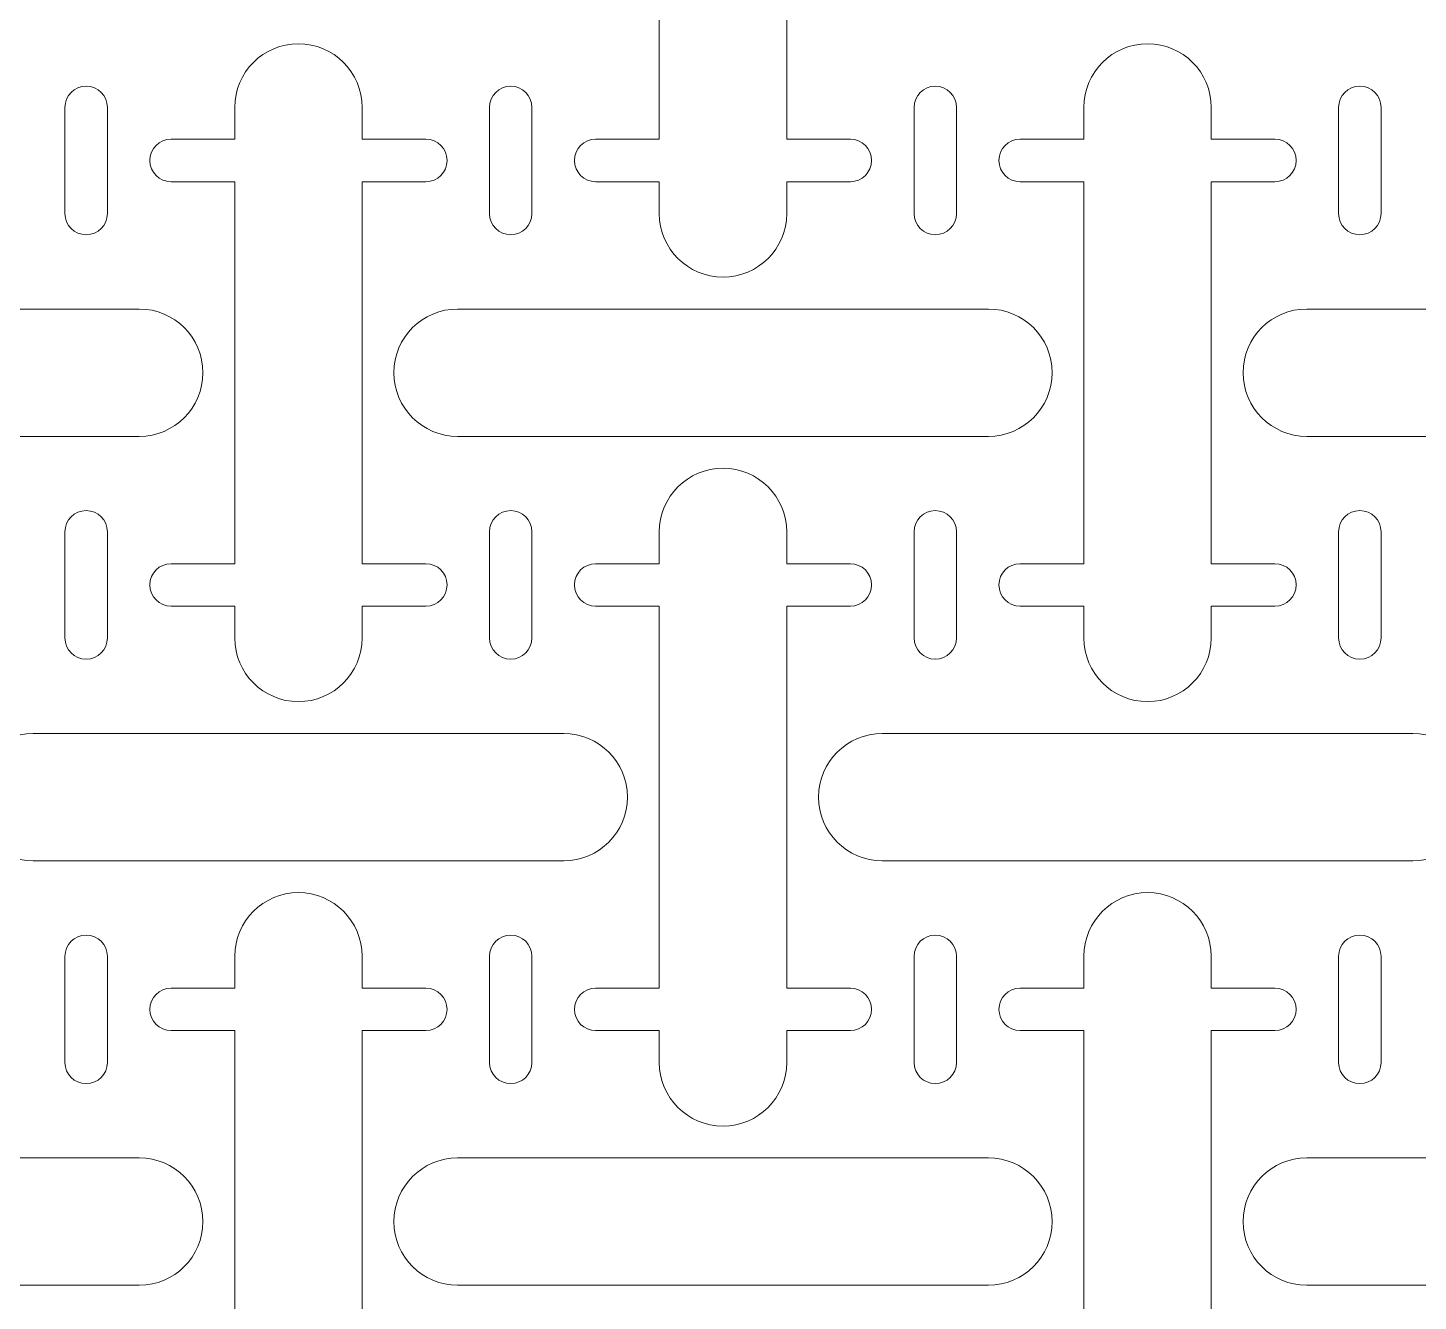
# Model space of a CAD drawing. Header units: metres. Extents: x 0 to 140, y 0 to 240.
# Drawn here: x 33.62 to 66.38, y 58.12 to 88.12 of the extents above; entities that cross this region are included whole.
import ezdxf

# ---------------------------------------------------------------- set-up
doc = ezdxf.new("R2010")
doc.units = ezdxf.units.M
doc.layers.add('TOP', color=1, linetype='Continuous', lineweight=0)

msp = doc.modelspace()

# ---------------------------------------------------------------- linework, layer by layer
at = {"layer": 'TOP'}
for p, q in [((48.5, 85.5), (48.5, 94.5)), ((51.5, 85.5), (51.5, 94.5)), ((34.5, 83.75), (34.5, 86.25)), ((34.5, 83.75), (34.5, 86.25)), ((34.5, 83.75), (34.5, 86.25)), ((34.5, 83.75), (34.5, 86.25)), ((34.5, 83.75), (34.5, 86.25)), ((34.5, 83.75), (34.5, 86.25)), ((34.5, 83.75), (34.5, 86.25)), ((34.5, 83.75), (34.5, 86.25)), ((34.5, 83.75), (34.5, 86.25)), ((34.5, 83.75), (34.5, 86.25)), ((34.5, 83.75), (34.5, 86.25)), ((34.5, 83.75), (34.5, 86.25)), ((34.5, 83.75), (34.5, 86.25)), ((35.5, 83.75), (35.5, 86.25)), ((35.5, 83.75), (35.5, 86.25)), ((35.5, 83.75), (35.5, 86.25)), ((35.5, 83.75), (35.5, 86.25)), ((35.5, 83.75), (35.5, 86.25)), ((35.5, 83.75), (35.5, 86.25)), ((35.5, 83.75), (35.5, 86.25)), ((35.5, 83.75), (35.5, 86.25)), ((35.5, 83.75), (35.5, 86.25)), ((35.5, 83.75), (35.5, 86.25)), ((35.5, 83.75), (35.5, 86.25)), ((35.5, 83.75), (35.5, 86.25)), ((35.5, 83.75), (35.5, 86.25)), ((38.5, 85.5), (38.5, 86.25)), ((41.5, 85.5), (41.5, 86.25)), ((44.5, 83.75), (44.5, 86.25)), ((44.5, 83.75), (44.5, 86.25)), ((44.5, 83.75), (44.5, 86.25)), ((44.5, 83.75), (44.5, 86.25)), ((44.5, 83.75), (44.5, 86.25)), ((44.5, 83.75), (44.5, 86.25)), ((44.5, 83.75), (44.5, 86.25)), ((44.5, 83.75), (44.5, 86.25)), ((44.5, 83.75), (44.5, 86.25)), ((44.5, 83.75), (44.5, 86.25)), ((44.5, 83.75), (44.5, 86.25)), ((44.5, 83.75), (44.5, 86.25)), ((44.5, 83.75), (44.5, 86.25)), ((45.5, 83.75), (45.5, 86.25)), ((45.5, 83.75), (45.5, 86.25)), ((45.5, 83.75), (45.5, 86.25)), ((45.5, 83.75), (45.5, 86.25)), ((45.5, 83.75), (45.5, 86.25)), ((45.5, 83.75), (45.5, 86.25)), ((45.5, 83.75), (45.5, 86.25)), ((45.5, 83.75), (45.5, 86.25)), ((45.5, 83.75), (45.5, 86.25)), ((45.5, 83.75), (45.5, 86.25)), ((45.5, 83.75), (45.5, 86.25)), ((45.5, 83.75), (45.5, 86.25)), ((45.5, 83.75), (45.5, 86.25)), ((54.5, 83.75), (54.5, 86.25)), ((54.5, 83.75), (54.5, 86.25)), ((54.5, 83.75), (54.5, 86.25)), ((54.5, 83.75), (54.5, 86.25)), ((54.5, 83.75), (54.5, 86.25)), ((54.5, 83.75), (54.5, 86.25)), ((54.5, 83.75), (54.5, 86.25)), ((54.5, 83.75), (54.5, 86.25)), ((54.5, 83.75), (54.5, 86.25)), ((54.5, 83.75), (54.5, 86.25)), ((54.5, 83.75), (54.5, 86.25)), ((54.5, 83.75), (54.5, 86.25)), ((54.5, 83.75), (54.5, 86.25)), ((55.5, 83.75), (55.5, 86.25)), ((55.5, 83.75), (55.5, 86.25)), ((55.5, 83.75), (55.5, 86.25)), ((55.5, 83.75), (55.5, 86.25)), ((55.5, 83.75), (55.5, 86.25)), ((55.5, 83.75), (55.5, 86.25)), ((55.5, 83.75), (55.5, 86.25)), ((55.5, 83.75), (55.5, 86.25)), ((55.5, 83.75), (55.5, 86.25)), ((55.5, 83.75), (55.5, 86.25)), ((55.5, 83.75), (55.5, 86.25)), ((55.5, 83.75), (55.5, 86.25)), ((55.5, 83.75), (55.5, 86.25)), ((58.5, 85.5), (58.5, 86.25)), ((61.5, 85.5), (61.5, 86.25)), ((64.5, 83.75), (64.5, 86.25)), ((64.5, 83.75), (64.5, 86.25)), ((64.5, 83.75), (64.5, 86.25)), ((64.5, 83.75), (64.5, 86.25)), ((64.5, 83.75), (64.5, 86.25)), ((64.5, 83.75), (64.5, 86.25)), ((64.5, 83.75), (64.5, 86.25)), ((64.5, 83.75), (64.5, 86.25)), ((64.5, 83.75), (64.5, 86.25)), ((64.5, 83.75), (64.5, 86.25)), ((64.5, 83.75), (64.5, 86.25)), ((64.5, 83.75), (64.5, 86.25)), ((64.5, 83.75), (64.5, 86.25)), ((65.5, 83.75), (65.5, 86.25)), ((65.5, 83.75), (65.5, 86.25)), ((65.5, 83.75), (65.5, 86.25)), ((65.5, 83.75), (65.5, 86.25)), ((65.5, 83.75), (65.5, 86.25)), ((65.5, 83.75), (65.5, 86.25)), ((65.5, 83.75), (65.5, 86.25)), ((65.5, 83.75), (65.5, 86.25)), ((65.5, 83.75), (65.5, 86.25)), ((65.5, 83.75), (65.5, 86.25)), ((65.5, 83.75), (65.5, 86.25)), ((65.5, 83.75), (65.5, 86.25)), ((65.5, 83.75), (65.5, 86.25)), ((37, 85.5), (38.5, 85.5)), ((43, 85.5), (41.5, 85.5)), ((47, 85.5), (48.5, 85.5)), ((53, 85.5), (51.5, 85.5)), ((57, 85.5), (58.5, 85.5)), ((63, 85.5), (61.5, 85.5)), ((38.5, 84.5), (37, 84.5)), ((38.5, 75.5), (38.5, 84.5)), ((41.5, 75.5), (41.5, 84.5)), ((41.5, 84.5), (43, 84.5)), ((48.5, 84.5), (47, 84.5)), ((48.5, 83.75), (48.5, 84.5)), ((51.5, 83.75), (51.5, 84.5)), ((51.5, 84.5), (53, 84.5)), ((58.5, 84.5), (57, 84.5)), ((58.5, 75.5), (58.5, 84.5)), ((61.5, 75.5), (61.5, 84.5)), ((61.5, 84.5), (63, 84.5)), ((23.75, 81.5), (36.25, 81.5)), ((43.75, 81.5), (56.25, 81.5)), ((63.75, 81.5), (76.25, 81.5)), ((23.75, 78.5), (36.25, 78.5)), ((43.75, 78.5), (56.25, 78.5)), ((63.75, 78.5), (76.25, 78.5)), ((34.5, 73.75), (34.5, 76.25)), ((34.5, 73.75), (34.5, 76.25)), ((34.5, 73.75), (34.5, 76.25)), ((34.5, 73.75), (34.5, 76.25)), ((34.5, 73.75), (34.5, 76.25)), ((34.5, 73.75), (34.5, 76.25)), ((34.5, 73.75), (34.5, 76.25)), ((34.5, 73.75), (34.5, 76.25)), ((34.5, 73.75), (34.5, 76.25)), ((34.5, 73.75), (34.5, 76.25)), ((34.5, 73.75), (34.5, 76.25)), ((34.5, 73.75), (34.5, 76.25)), ((34.5, 73.75), (34.5, 76.25)), ((35.5, 73.75), (35.5, 76.25)), ((35.5, 73.75), (35.5, 76.25)), ((35.5, 73.75), (35.5, 76.25)), ((35.5, 73.75), (35.5, 76.25)), ((35.5, 73.75), (35.5, 76.25)), ((35.5, 73.75), (35.5, 76.25)), ((35.5, 73.75), (35.5, 76.25)), ((35.5, 73.75), (35.5, 76.25)), ((35.5, 73.75), (35.5, 76.25)), ((35.5, 73.75), (35.5, 76.25)), ((35.5, 73.75), (35.5, 76.25)), ((35.5, 73.75), (35.5, 76.25)), ((35.5, 73.75), (35.5, 76.25)), ((44.5, 73.75), (44.5, 76.25)), ((44.5, 73.75), (44.5, 76.25)), ((44.5, 73.75), (44.5, 76.25)), ((44.5, 73.75), (44.5, 76.25)), ((44.5, 73.75), (44.5, 76.25)), ((44.5, 73.75), (44.5, 76.25)), ((44.5, 73.75), (44.5, 76.25)), ((44.5, 73.75), (44.5, 76.25)), ((44.5, 73.75), (44.5, 76.25)), ((44.5, 73.75), (44.5, 76.25)), ((44.5, 73.75), (44.5, 76.25)), ((44.5, 73.75), (44.5, 76.25)), ((44.5, 73.75), (44.5, 76.25)), ((45.5, 73.75), (45.5, 76.25)), ((45.5, 73.75), (45.5, 76.25)), ((45.5, 73.75), (45.5, 76.25)), ((45.5, 73.75), (45.5, 76.25)), ((45.5, 73.75), (45.5, 76.25)), ((45.5, 73.75), (45.5, 76.25)), ((45.5, 73.75), (45.5, 76.25)), ((45.5, 73.75), (45.5, 76.25)), ((45.5, 73.75), (45.5, 76.25)), ((45.5, 73.75), (45.5, 76.25)), ((45.5, 73.75), (45.5, 76.25)), ((45.5, 73.75), (45.5, 76.25)), ((45.5, 73.75), (45.5, 76.25)), ((48.5, 75.5), (48.5, 76.25)), ((51.5, 75.5), (51.5, 76.25)), ((54.5, 73.75), (54.5, 76.25)), ((54.5, 73.75), (54.5, 76.25)), ((54.5, 73.75), (54.5, 76.25)), ((54.5, 73.75), (54.5, 76.25)), ((54.5, 73.75), (54.5, 76.25)), ((54.5, 73.75), (54.5, 76.25)), ((54.5, 73.75), (54.5, 76.25)), ((54.5, 73.75), (54.5, 76.25)), ((54.5, 73.75), (54.5, 76.25)), ((54.5, 73.75), (54.5, 76.25)), ((54.5, 73.75), (54.5, 76.25)), ((54.5, 73.75), (54.5, 76.25)), ((54.5, 73.75), (54.5, 76.25)), ((55.5, 73.75), (55.5, 76.25)), ((55.5, 73.75), (55.5, 76.25)), ((55.5, 73.75), (55.5, 76.25)), ((55.5, 73.75), (55.5, 76.25)), ((55.5, 73.75), (55.5, 76.25)), ((55.5, 73.75), (55.5, 76.25)), ((55.5, 73.75), (55.5, 76.25)), ((55.5, 73.75), (55.5, 76.25)), ((55.5, 73.75), (55.5, 76.25)), ((55.5, 73.75), (55.5, 76.25)), ((55.5, 73.75), (55.5, 76.25)), ((55.5, 73.75), (55.5, 76.25)), ((55.5, 73.75), (55.5, 76.25)), ((64.5, 73.75), (64.5, 76.25)), ((64.5, 73.75), (64.5, 76.25)), ((64.5, 73.75), (64.5, 76.25)), ((64.5, 73.75), (64.5, 76.25)), ((64.5, 73.75), (64.5, 76.25)), ((64.5, 73.75), (64.5, 76.25)), ((64.5, 73.75), (64.5, 76.25)), ((64.5, 73.75), (64.5, 76.25)), ((64.5, 73.75), (64.5, 76.25)), ((64.5, 73.75), (64.5, 76.25)), ((64.5, 73.75), (64.5, 76.25)), ((64.5, 73.75), (64.5, 76.25)), ((64.5, 73.75), (64.5, 76.25)), ((65.5, 73.75), (65.5, 76.25)), ((65.5, 73.75), (65.5, 76.25)), ((65.5, 73.75), (65.5, 76.25)), ((65.5, 73.75), (65.5, 76.25)), ((65.5, 73.75), (65.5, 76.25)), ((65.5, 73.75), (65.5, 76.25)), ((65.5, 73.75), (65.5, 76.25)), ((65.5, 73.75), (65.5, 76.25)), ((65.5, 73.75), (65.5, 76.25)), ((65.5, 73.75), (65.5, 76.25)), ((65.5, 73.75), (65.5, 76.25)), ((65.5, 73.75), (65.5, 76.25)), ((65.5, 73.75), (65.5, 76.25)), ((37, 75.5), (38.5, 75.5)), ((43, 75.5), (41.5, 75.5)), ((47, 75.5), (48.5, 75.5)), ((53, 75.5), (51.5, 75.5)), ((57, 75.5), (58.5, 75.5)), ((63, 75.5), (61.5, 75.5)), ((38.5, 74.5), (37, 74.5)), ((38.5, 73.75), (38.5, 74.5)), ((41.5, 73.75), (41.5, 74.5)), ((41.5, 74.5), (43, 74.5)), ((48.5, 74.5), (47, 74.5)), ((48.5, 65.5), (48.5, 74.5)), ((51.5, 65.5), (51.5, 74.5)), ((51.5, 74.5), (53, 74.5)), ((58.5, 74.5), (57, 74.5)), ((58.5, 73.75), (58.5, 74.5)), ((61.5, 73.75), (61.5, 74.5)), ((61.5, 74.5), (63, 74.5)), ((33.75, 71.5), (46.25, 71.5)), ((53.75, 71.5), (66.25, 71.5)), ((33.75, 68.5), (46.25, 68.5)), ((53.75, 68.5), (66.25, 68.5)), ((34.5, 63.75), (34.5, 66.25)), ((34.5, 63.75), (34.5, 66.25)), ((34.5, 63.75), (34.5, 66.25)), ((34.5, 63.75), (34.5, 66.25)), ((34.5, 63.75), (34.5, 66.25)), ((34.5, 63.75), (34.5, 66.25)), ((34.5, 63.75), (34.5, 66.25)), ((34.5, 63.75), (34.5, 66.25)), ((34.5, 63.75), (34.5, 66.25)), ((34.5, 63.75), (34.5, 66.25)), ((34.5, 63.75), (34.5, 66.25)), ((34.5, 63.75), (34.5, 66.25)), ((34.5, 63.75), (34.5, 66.25)), ((35.5, 63.75), (35.5, 66.25)), ((35.5, 63.75), (35.5, 66.25)), ((35.5, 63.75), (35.5, 66.25)), ((35.5, 63.75), (35.5, 66.25)), ((35.5, 63.75), (35.5, 66.25)), ((35.5, 63.75), (35.5, 66.25)), ((35.5, 63.75), (35.5, 66.25)), ((35.5, 63.75), (35.5, 66.25)), ((35.5, 63.75), (35.5, 66.25)), ((35.5, 63.75), (35.5, 66.25)), ((35.5, 63.75), (35.5, 66.25)), ((35.5, 63.75), (35.5, 66.25)), ((35.5, 63.75), (35.5, 66.25)), ((38.5, 65.5), (38.5, 66.25)), ((41.5, 65.5), (41.5, 66.25)), ((44.5, 63.75), (44.5, 66.25)), ((44.5, 63.75), (44.5, 66.25)), ((44.5, 63.75), (44.5, 66.25)), ((44.5, 63.75), (44.5, 66.25)), ((44.5, 63.75), (44.5, 66.25)), ((44.5, 63.75), (44.5, 66.25)), ((44.5, 63.75), (44.5, 66.25)), ((44.5, 63.75), (44.5, 66.25)), ((44.5, 63.75), (44.5, 66.25)), ((44.5, 63.75), (44.5, 66.25)), ((44.5, 63.75), (44.5, 66.25)), ((44.5, 63.75), (44.5, 66.25)), ((44.5, 63.75), (44.5, 66.25)), ((45.5, 63.75), (45.5, 66.25)), ((45.5, 63.75), (45.5, 66.25)), ((45.5, 63.75), (45.5, 66.25)), ((45.5, 63.75), (45.5, 66.25)), ((45.5, 63.75), (45.5, 66.25)), ((45.5, 63.75), (45.5, 66.25)), ((45.5, 63.75), (45.5, 66.25)), ((45.5, 63.75), (45.5, 66.25)), ((45.5, 63.75), (45.5, 66.25)), ((45.5, 63.75), (45.5, 66.25)), ((45.5, 63.75), (45.5, 66.25)), ((45.5, 63.75), (45.5, 66.25)), ((45.5, 63.75), (45.5, 66.25)), ((54.5, 63.75), (54.5, 66.25)), ((54.5, 63.75), (54.5, 66.25)), ((54.5, 63.75), (54.5, 66.25)), ((54.5, 63.75), (54.5, 66.25)), ((54.5, 63.75), (54.5, 66.25)), ((54.5, 63.75), (54.5, 66.25)), ((54.5, 63.75), (54.5, 66.25)), ((54.5, 63.75), (54.5, 66.25)), ((54.5, 63.75), (54.5, 66.25)), ((54.5, 63.75), (54.5, 66.25)), ((54.5, 63.75), (54.5, 66.25)), ((54.5, 63.75), (54.5, 66.25)), ((54.5, 63.75), (54.5, 66.25)), ((55.5, 63.75), (55.5, 66.25)), ((55.5, 63.75), (55.5, 66.25)), ((55.5, 63.75), (55.5, 66.25)), ((55.5, 63.75), (55.5, 66.25)), ((55.5, 63.75), (55.5, 66.25)), ((55.5, 63.75), (55.5, 66.25)), ((55.5, 63.75), (55.5, 66.25)), ((55.5, 63.75), (55.5, 66.25)), ((55.5, 63.75), (55.5, 66.25)), ((55.5, 63.75), (55.5, 66.25)), ((55.5, 63.75), (55.5, 66.25)), ((55.5, 63.75), (55.5, 66.25)), ((55.5, 63.75), (55.5, 66.25)), ((58.5, 65.5), (58.5, 66.25)), ((61.5, 65.5), (61.5, 66.25)), ((64.5, 63.75), (64.5, 66.25)), ((64.5, 63.75), (64.5, 66.25)), ((64.5, 63.75), (64.5, 66.25)), ((64.5, 63.75), (64.5, 66.25)), ((64.5, 63.75), (64.5, 66.25)), ((64.5, 63.75), (64.5, 66.25)), ((64.5, 63.75), (64.5, 66.25)), ((64.5, 63.75), (64.5, 66.25)), ((64.5, 63.75), (64.5, 66.25)), ((64.5, 63.75), (64.5, 66.25)), ((64.5, 63.75), (64.5, 66.25)), ((64.5, 63.75), (64.5, 66.25)), ((64.5, 63.75), (64.5, 66.25)), ((65.5, 63.75), (65.5, 66.25)), ((65.5, 63.75), (65.5, 66.25)), ((65.5, 63.75), (65.5, 66.25)), ((65.5, 63.75), (65.5, 66.25)), ((65.5, 63.75), (65.5, 66.25)), ((65.5, 63.75), (65.5, 66.25)), ((65.5, 63.75), (65.5, 66.25)), ((65.5, 63.75), (65.5, 66.25)), ((65.5, 63.75), (65.5, 66.25)), ((65.5, 63.75), (65.5, 66.25)), ((65.5, 63.75), (65.5, 66.25)), ((65.5, 63.75), (65.5, 66.25)), ((65.5, 63.75), (65.5, 66.25)), ((37, 65.5), (38.5, 65.5)), ((43, 65.5), (41.5, 65.5)), ((47, 65.5), (48.5, 65.5)), ((53, 65.5), (51.5, 65.5)), ((57, 65.5), (58.5, 65.5)), ((63, 65.5), (61.5, 65.5)), ((38.5, 64.5), (37, 64.5)), ((38.5, 55.5), (38.5, 64.5)), ((41.5, 55.5), (41.5, 64.5)), ((41.5, 64.5), (43, 64.5)), ((48.5, 64.5), (47, 64.5)), ((48.5, 63.75), (48.5, 64.5)), ((51.5, 63.75), (51.5, 64.5)), ((51.5, 64.5), (53, 64.5)), ((58.5, 64.5), (57, 64.5)), ((58.5, 55.5), (58.5, 64.5)), ((61.5, 55.5), (61.5, 64.5)), ((61.5, 64.5), (63, 64.5)), ((23.75, 61.5), (36.25, 61.5)), ((43.75, 61.5), (56.25, 61.5)), ((63.75, 61.5), (76.25, 61.5)), ((23.75, 58.5), (36.25, 58.5)), ((43.75, 58.5), (56.25, 58.5)), ((63.75, 58.5), (76.25, 58.5))]:
    msp.add_line(p, q, dxfattribs=at)
for centre, radius, start, end in [((40, 86.25), 1.5, 0, 180), ((60, 86.25), 1.5, 0, 180), ((35, 86.25), 0.5, 0, 180), ((35, 86.25), 0.5, 0, 180), ((35, 86.25), 0.5, 0, 180), ((35, 86.25), 0.5, 0, 180), ((35, 86.25), 0.5, 0, 180), ((35, 86.25), 0.5, 0, 180), ((35, 86.25), 0.5, 0, 180), ((35, 86.25), 0.5, 0, 180), ((35, 86.25), 0.5, 0, 180), ((35, 86.25), 0.5, 0, 180), ((35, 86.25), 0.5, 0, 180), ((35, 86.25), 0.5, 0, 180), ((35, 86.25), 0.5, 0, 180), ((45, 86.25), 0.5, 0, 180), ((45, 86.25), 0.5, 0, 180), ((45, 86.25), 0.5, 0, 180), ((45, 86.25), 0.5, 0, 180), ((45, 86.25), 0.5, 0, 180), ((45, 86.25), 0.5, 0, 180), ((45, 86.25), 0.5, 0, 180), ((45, 86.25), 0.5, 0, 180), ((45, 86.25), 0.5, 0, 180), ((45, 86.25), 0.5, 0, 180), ((45, 86.25), 0.5, 0, 180), ((45, 86.25), 0.5, 0, 180), ((45, 86.25), 0.5, 0, 180), ((55, 86.25), 0.5, 0, 180), ((55, 86.25), 0.5, 0, 180), ((55, 86.25), 0.5, 0, 180), ((55, 86.25), 0.5, 0, 180), ((55, 86.25), 0.5, 0, 180), ((55, 86.25), 0.5, 0, 180), ((55, 86.25), 0.5, 0, 180), ((55, 86.25), 0.5, 0, 180), ((55, 86.25), 0.5, 0, 180), ((55, 86.25), 0.5, 0, 180), ((55, 86.25), 0.5, 0, 180), ((55, 86.25), 0.5, 0, 180), ((55, 86.25), 0.5, 0, 180), ((65, 86.25), 0.5, 0, 180), ((65, 86.25), 0.5, 0, 180), ((65, 86.25), 0.5, 0, 180), ((65, 86.25), 0.5, 0, 180), ((65, 86.25), 0.5, 0, 180), ((65, 86.25), 0.5, 0, 180), ((65, 86.25), 0.5, 0, 180), ((65, 86.25), 0.5, 0, 180), ((65, 86.25), 0.5, 0, 180), ((65, 86.25), 0.5, 0, 180), ((65, 86.25), 0.5, 0, 180), ((65, 86.25), 0.5, 0, 180), ((65, 86.25), 0.5, 0, 180), ((37, 85), 0.5, -270, -90), ((43, 85), 0.5, -90, 90), ((47, 85), 0.5, -270, -90), ((53, 85), 0.5, -90, 90), ((57, 85), 0.5, -270, -90), ((63, 85), 0.5, -90, 90), ((35, 83.75), 0.5, -180, 0), ((35, 83.75), 0.5, -180, 0), ((35, 83.75), 0.5, -180, 0), ((35, 83.75), 0.5, -180, 0), ((35, 83.75), 0.5, -180, 0), ((35, 83.75), 0.5, -180, 0), ((35, 83.75), 0.5, -180, 0), ((35, 83.75), 0.5, -180, 0), ((35, 83.75), 0.5, -180, 0), ((35, 83.75), 0.5, -180, 0), ((35, 83.75), 0.5, -180, 0), ((35, 83.75), 0.5, -180, 0), ((35, 83.75), 0.5, -180, 0), ((45, 83.75), 0.5, -180, 0), ((45, 83.75), 0.5, -180, 0), ((45, 83.75), 0.5, -180, 0), ((45, 83.75), 0.5, -180, 0), ((45, 83.75), 0.5, -180, 0), ((45, 83.75), 0.5, -180, 0), ((45, 83.75), 0.5, -180, 0), ((45, 83.75), 0.5, -180, 0), ((45, 83.75), 0.5, -180, 0), ((45, 83.75), 0.5, -180, 0), ((45, 83.75), 0.5, -180, 0), ((45, 83.75), 0.5, -180, 0), ((45, 83.75), 0.5, -180, 0), ((50, 83.75), 1.5, -180, 0), ((55, 83.75), 0.5, -180, 0), ((55, 83.75), 0.5, -180, 0), ((55, 83.75), 0.5, -180, 0), ((55, 83.75), 0.5, -180, 0), ((55, 83.75), 0.5, -180, 0), ((55, 83.75), 0.5, -180, 0), ((55, 83.75), 0.5, -180, 0), ((55, 83.75), 0.5, -180, 0), ((55, 83.75), 0.5, -180, 0), ((55, 83.75), 0.5, -180, 0), ((55, 83.75), 0.5, -180, 0), ((55, 83.75), 0.5, -180, 0), ((55, 83.75), 0.5, -180, 0), ((65, 83.75), 0.5, -180, 0), ((65, 83.75), 0.5, -180, 0), ((65, 83.75), 0.5, -180, 0), ((65, 83.75), 0.5, -180, 0), ((65, 83.75), 0.5, -180, 0), ((65, 83.75), 0.5, -180, 0), ((65, 83.75), 0.5, -180, 0), ((65, 83.75), 0.5, -180, 0), ((65, 83.75), 0.5, -180, 0), ((65, 83.75), 0.5, -180, 0), ((65, 83.75), 0.5, -180, 0), ((65, 83.75), 0.5, -180, 0), ((65, 83.75), 0.5, -180, 0), ((36.25, 80), 1.5, -90, 90), ((43.75, 80), 1.5, -270, -90), ((56.25, 80), 1.5, -90, 90), ((63.75, 80), 1.5, -270, -90), ((50, 76.25), 1.5, 0, 180), ((35, 76.25), 0.5, 0, 180), ((35, 76.25), 0.5, 0, 180), ((35, 76.25), 0.5, 0, 180), ((35, 76.25), 0.5, 0, 180), ((35, 76.25), 0.5, 0, 180), ((35, 76.25), 0.5, 0, 180), ((35, 76.25), 0.5, 0, 180), ((35, 76.25), 0.5, 0, 180), ((35, 76.25), 0.5, 0, 180), ((35, 76.25), 0.5, 0, 180), ((35, 76.25), 0.5, 0, 180), ((35, 76.25), 0.5, 0, 180), ((35, 76.25), 0.5, 0, 180), ((45, 76.25), 0.5, 0, 180), ((45, 76.25), 0.5, 0, 180), ((45, 76.25), 0.5, 0, 180), ((45, 76.25), 0.5, 0, 180), ((45, 76.25), 0.5, 0, 180), ((45, 76.25), 0.5, 0, 180), ((45, 76.25), 0.5, 0, 180), ((45, 76.25), 0.5, 0, 180), ((45, 76.25), 0.5, 0, 180), ((45, 76.25), 0.5, 0, 180), ((45, 76.25), 0.5, 0, 180), ((45, 76.25), 0.5, 0, 180), ((45, 76.25), 0.5, 0, 180), ((55, 76.25), 0.5, 0, 180), ((55, 76.25), 0.5, 0, 180), ((55, 76.25), 0.5, 0, 180), ((55, 76.25), 0.5, 0, 180), ((55, 76.25), 0.5, 0, 180), ((55, 76.25), 0.5, 0, 180), ((55, 76.25), 0.5, 0, 180), ((55, 76.25), 0.5, 0, 180), ((55, 76.25), 0.5, 0, 180), ((55, 76.25), 0.5, 0, 180), ((55, 76.25), 0.5, 0, 180), ((55, 76.25), 0.5, 0, 180), ((55, 76.25), 0.5, 0, 180), ((65, 76.25), 0.5, 0, 180), ((65, 76.25), 0.5, 0, 180), ((65, 76.25), 0.5, 0, 180), ((65, 76.25), 0.5, 0, 180), ((65, 76.25), 0.5, 0, 180), ((65, 76.25), 0.5, 0, 180), ((65, 76.25), 0.5, 0, 180), ((65, 76.25), 0.5, 0, 180), ((65, 76.25), 0.5, 0, 180), ((65, 76.25), 0.5, 0, 180), ((65, 76.25), 0.5, 0, 180), ((65, 76.25), 0.5, 0, 180), ((65, 76.25), 0.5, 0, 180), ((37, 75), 0.5, -270, -90), ((43, 75), 0.5, -90, 90), ((47, 75), 0.5, -270, -90), ((53, 75), 0.5, -90, 90), ((57, 75), 0.5, -270, -90), ((63, 75), 0.5, -90, 90), ((35, 73.75), 0.5, -180, 0), ((35, 73.75), 0.5, -180, 0), ((35, 73.75), 0.5, -180, 0), ((35, 73.75), 0.5, -180, 0), ((35, 73.75), 0.5, -180, 0), ((35, 73.75), 0.5, -180, 0), ((35, 73.75), 0.5, -180, 0), ((35, 73.75), 0.5, -180, 0), ((35, 73.75), 0.5, -180, 0), ((35, 73.75), 0.5, -180, 0), ((35, 73.75), 0.5, -180, 0), ((35, 73.75), 0.5, -180, 0), ((35, 73.75), 0.5, -180, 0), ((40, 73.75), 1.5, -180, 0), ((45, 73.75), 0.5, -180, 0), ((45, 73.75), 0.5, -180, 0), ((45, 73.75), 0.5, -180, 0), ((45, 73.75), 0.5, -180, 0), ((45, 73.75), 0.5, -180, 0), ((45, 73.75), 0.5, -180, 0), ((45, 73.75), 0.5, -180, 0), ((45, 73.75), 0.5, -180, 0), ((45, 73.75), 0.5, -180, 0), ((45, 73.75), 0.5, -180, 0), ((45, 73.75), 0.5, -180, 0), ((45, 73.75), 0.5, -180, 0), ((45, 73.75), 0.5, -180, 0), ((55, 73.75), 0.5, -180, 0), ((55, 73.75), 0.5, -180, 0), ((55, 73.75), 0.5, -180, 0), ((55, 73.75), 0.5, -180, 0), ((55, 73.75), 0.5, -180, 0), ((55, 73.75), 0.5, -180, 0), ((55, 73.75), 0.5, -180, 0), ((55, 73.75), 0.5, -180, 0), ((55, 73.75), 0.5, -180, 0), ((55, 73.75), 0.5, -180, 0), ((55, 73.75), 0.5, -180, 0), ((55, 73.75), 0.5, -180, 0), ((55, 73.75), 0.5, -180, 0), ((60, 73.75), 1.5, -180, 0), ((65, 73.75), 0.5, -180, 0), ((65, 73.75), 0.5, -180, 0), ((65, 73.75), 0.5, -180, 0), ((65, 73.75), 0.5, -180, 0), ((65, 73.75), 0.5, -180, 0), ((65, 73.75), 0.5, -180, 0), ((65, 73.75), 0.5, -180, 0), ((65, 73.75), 0.5, -180, 0), ((65, 73.75), 0.5, -180, 0), ((65, 73.75), 0.5, -180, 0), ((65, 73.75), 0.5, -180, 0), ((65, 73.75), 0.5, -180, 0), ((65, 73.75), 0.5, -180, 0), ((33.75, 70), 1.5, -270, -90), ((46.25, 70), 1.5, -90, 90), ((53.75, 70), 1.5, -270, -90), ((66.25, 70), 1.5, -90, 90), ((40, 66.25), 1.5, 0, 180), ((60, 66.25), 1.5, 0, 180), ((35, 66.25), 0.5, 0, 180), ((35, 66.25), 0.5, 0, 180), ((35, 66.25), 0.5, 0, 180), ((35, 66.25), 0.5, 0, 180), ((35, 66.25), 0.5, 0, 180), ((35, 66.25), 0.5, 0, 180), ((35, 66.25), 0.5, 0, 180), ((35, 66.25), 0.5, 0, 180), ((35, 66.25), 0.5, 0, 180), ((35, 66.25), 0.5, 0, 180), ((35, 66.25), 0.5, 0, 180), ((35, 66.25), 0.5, 0, 180), ((35, 66.25), 0.5, 0, 180), ((45, 66.25), 0.5, 0, 180), ((45, 66.25), 0.5, 0, 180), ((45, 66.25), 0.5, 0, 180), ((45, 66.25), 0.5, 0, 180), ((45, 66.25), 0.5, 0, 180), ((45, 66.25), 0.5, 0, 180), ((45, 66.25), 0.5, 0, 180), ((45, 66.25), 0.5, 0, 180), ((45, 66.25), 0.5, 0, 180), ((45, 66.25), 0.5, 0, 180), ((45, 66.25), 0.5, 0, 180), ((45, 66.25), 0.5, 0, 180), ((45, 66.25), 0.5, 0, 180), ((55, 66.25), 0.5, 0, 180), ((55, 66.25), 0.5, 0, 180), ((55, 66.25), 0.5, 0, 180), ((55, 66.25), 0.5, 0, 180), ((55, 66.25), 0.5, 0, 180), ((55, 66.25), 0.5, 0, 180), ((55, 66.25), 0.5, 0, 180), ((55, 66.25), 0.5, 0, 180), ((55, 66.25), 0.5, 0, 180), ((55, 66.25), 0.5, 0, 180), ((55, 66.25), 0.5, 0, 180), ((55, 66.25), 0.5, 0, 180), ((55, 66.25), 0.5, 0, 180), ((65, 66.25), 0.5, 0, 180), ((65, 66.25), 0.5, 0, 180), ((65, 66.25), 0.5, 0, 180), ((65, 66.25), 0.5, 0, 180), ((65, 66.25), 0.5, 0, 180), ((65, 66.25), 0.5, 0, 180), ((65, 66.25), 0.5, 0, 180), ((65, 66.25), 0.5, 0, 180), ((65, 66.25), 0.5, 0, 180), ((65, 66.25), 0.5, 0, 180), ((65, 66.25), 0.5, 0, 180), ((65, 66.25), 0.5, 0, 180), ((65, 66.25), 0.5, 0, 180), ((37, 65), 0.5, -270, -90), ((43, 65), 0.5, -90, 90), ((47, 65), 0.5, -270, -90), ((53, 65), 0.5, -90, 90), ((57, 65), 0.5, -270, -90), ((63, 65), 0.5, -90, 90), ((35, 63.75), 0.5, -180, 0), ((35, 63.75), 0.5, -180, 0), ((35, 63.75), 0.5, -180, 0), ((35, 63.75), 0.5, -180, 0), ((35, 63.75), 0.5, -180, 0), ((35, 63.75), 0.5, -180, 0), ((35, 63.75), 0.5, -180, 0), ((35, 63.75), 0.5, -180, 0), ((35, 63.75), 0.5, -180, 0), ((35, 63.75), 0.5, -180, 0), ((35, 63.75), 0.5, -180, 0), ((35, 63.75), 0.5, -180, 0), ((35, 63.75), 0.5, -180, 0), ((45, 63.75), 0.5, -180, 0), ((45, 63.75), 0.5, -180, 0), ((45, 63.75), 0.5, -180, 0), ((45, 63.75), 0.5, -180, 0), ((45, 63.75), 0.5, -180, 0), ((45, 63.75), 0.5, -180, 0), ((45, 63.75), 0.5, -180, 0), ((45, 63.75), 0.5, -180, 0), ((45, 63.75), 0.5, -180, 0), ((45, 63.75), 0.5, -180, 0), ((45, 63.75), 0.5, -180, 0), ((45, 63.75), 0.5, -180, 0), ((45, 63.75), 0.5, -180, 0), ((50, 63.75), 1.5, -180, 0), ((55, 63.75), 0.5, -180, 0), ((55, 63.75), 0.5, -180, 0), ((55, 63.75), 0.5, -180, 0), ((55, 63.75), 0.5, -180, 0), ((55, 63.75), 0.5, -180, 0), ((55, 63.75), 0.5, -180, 0), ((55, 63.75), 0.5, -180, 0), ((55, 63.75), 0.5, -180, 0), ((55, 63.75), 0.5, -180, 0), ((55, 63.75), 0.5, -180, 0), ((55, 63.75), 0.5, -180, 0), ((55, 63.75), 0.5, -180, 0), ((55, 63.75), 0.5, -180, 0), ((65, 63.75), 0.5, -180, 0), ((65, 63.75), 0.5, -180, 0), ((65, 63.75), 0.5, -180, 0), ((65, 63.75), 0.5, -180, 0), ((65, 63.75), 0.5, -180, 0), ((65, 63.75), 0.5, -180, 0), ((65, 63.75), 0.5, -180, 0), ((65, 63.75), 0.5, -180, 0), ((65, 63.75), 0.5, -180, 0), ((65, 63.75), 0.5, -180, 0), ((65, 63.75), 0.5, -180, 0), ((65, 63.75), 0.5, -180, 0), ((65, 63.75), 0.5, -180, 0), ((36.25, 60), 1.5, -90, 90), ((43.75, 60), 1.5, -270, -90), ((56.25, 60), 1.5, -90, 90), ((63.75, 60), 1.5, -270, -90)]:
    msp.add_arc(centre, radius, start, end, dxfattribs=at)

doc.saveas('drawing.dxf')
